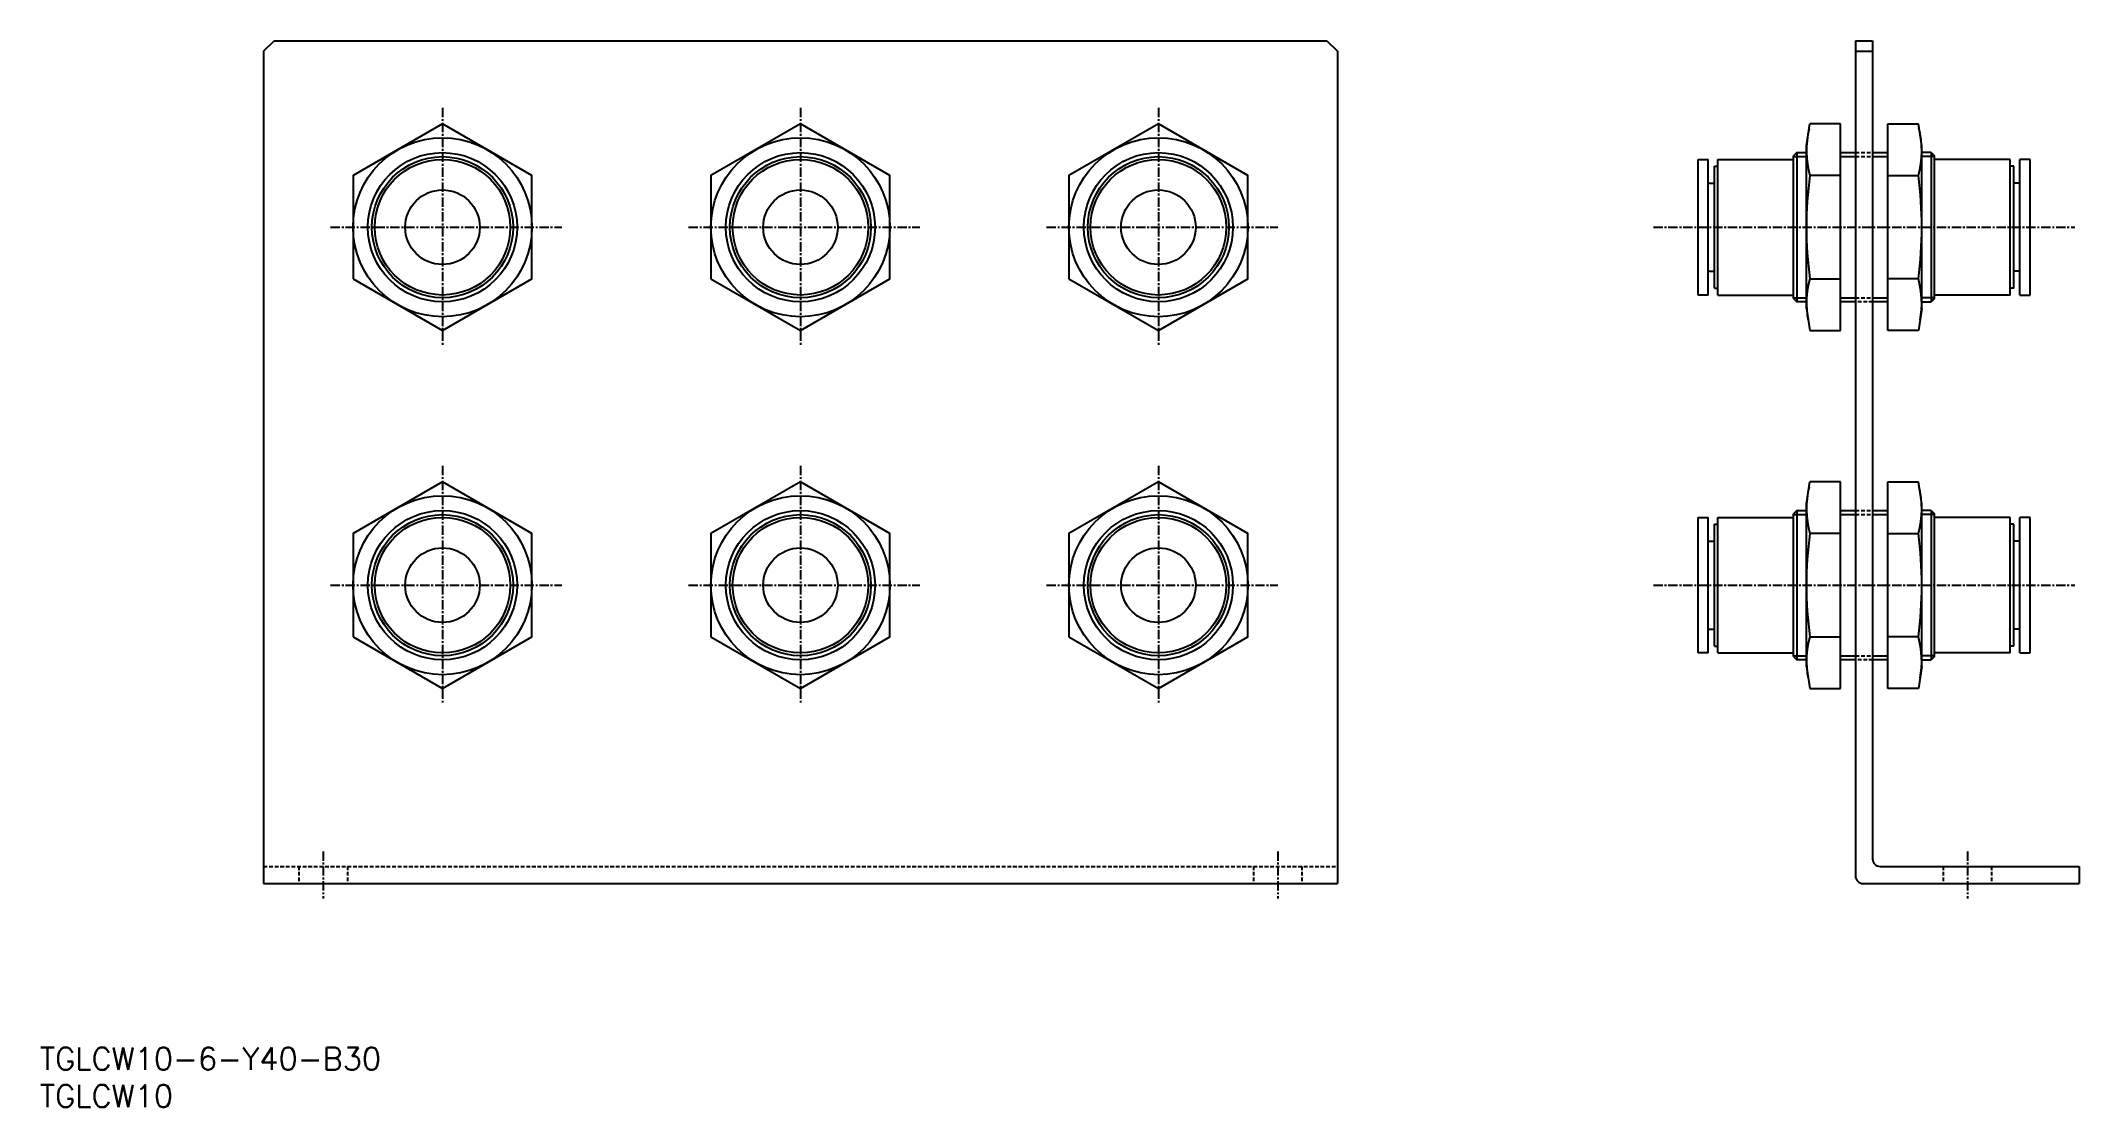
# Model space of a CAD drawing. Extents: x 0 to 273, y 0 to 143.
import ezdxf

# ---------------------------------------------------------------- set-up
doc = ezdxf.new("R2010")
doc.units = 0
doc.linetypes.add('CENTER', pattern=[2, 1.25, -0.25, 0.25, -0.25])
doc.linetypes.add('DASHED', pattern=[0.75, 0.5, -0.25])
doc.layers.get('0').update_dxf_attribs({"linetype": 'CONTINUOUS'})
doc.layers.add('CENTER', color=1, linetype='CENTER')
doc.styles.get("Standard").update_dxf_attribs({"font": 'txt.shx'})

# ---------------------------------------------------------------- blocks, each defined once
blk = doc.blocks.new('*U18')
at = {"color": 7, "linetype": 'CONTINUOUS'}
blk.add_text('TGLCW10', height=3, dxfattribs=at).set_placement((0, 0))
blk = doc.blocks.new('*U19')
at = {"color": 7, "linetype": 'CONTINUOUS'}
blk.add_text('TGLCW10-6-Y40-B30', height=3, dxfattribs=at).set_placement((0, 5))

msp = doc.modelspace()

# ---------------------------------------------------------------- linework, layer by layer
at = {"color": 7, "linetype": 'CONTINUOUS'}
for p, q in [((30, 141.59), (31.41, 143)), ((31.41, 143), (172.59, 143)), ((172.59, 143), (174, 141.59)), ((243.48, 143), (245.78, 143)), ((243.48, 143), (243.48, 31)), ((245.78, 143), (245.78, 33.3)), ((30, 141.59), (30, 30)), ((174, 141.59), (174, 30)), ((243.48, 141.59), (245.78, 141.59)), ((236.9, 128.91), (237.36, 131.86)), ((241.45, 131.86), (237.36, 131.86)), ((241.45, 104.14), (241.45, 131.86)), ((247.81, 131.86), (251.91, 131.86)), ((247.81, 104.14), (247.81, 131.86)), ((252.36, 128.91), (251.91, 131.86)), ((236.9, 107.09), (236.9, 128.91)), ((252.36, 107.09), (252.36, 128.91)), ((222.38, 127.09), (223.74, 127.09)), ((222.38, 108.91), (222.38, 127.09)), ((223.74, 108.91), (223.74, 127.09)), ((224.56, 126.18), (225.02, 126.18)), ((224.56, 109.82), (224.56, 126.18)), ((225.02, 127.09), (235.18, 127.09)), ((225.02, 108.91), (225.02, 127.09)), ((235.63, 128), (235.18, 127.55)), ((235.18, 108.45), (235.18, 127.55)), ((235.63, 128), (235.63, 108)), ((235.63, 128), (236.9, 128)), ((241.45, 128), (243.48, 128)), ((245.78, 128), (247.81, 128)), ((253.63, 128), (252.36, 128)), ((253.63, 128), (254.09, 127.55)), ((253.63, 128), (253.63, 108)), ((254.09, 108.45), (254.09, 127.55)), ((264.24, 127.09), (254.09, 127.09)), ((264.24, 108.91), (264.24, 127.09)), ((264.7, 126.18), (264.24, 126.18)), ((264.7, 109.82), (264.7, 126.18)), ((266.88, 127.09), (265.52, 127.09)), ((265.52, 108.91), (265.52, 127.09)), ((266.88, 108.91), (266.88, 127.09)), ((223.74, 123.91), (224.56, 123.91)), ((241.45, 124.93), (237.36, 124.93)), ((247.81, 124.93), (251.91, 124.93)), ((265.52, 123.91), (264.7, 123.91)), ((223.74, 112.09), (224.56, 112.09)), ((265.52, 112.09), (264.7, 112.09)), ((224.56, 109.82), (225.02, 109.82)), ((237.36, 111.07), (241.45, 111.07)), ((251.91, 111.07), (247.81, 111.07)), ((264.7, 109.82), (264.24, 109.82)), ((223.74, 108.91), (222.38, 108.91)), ((225.02, 108.91), (235.18, 108.91)), ((235.18, 108.45), (235.63, 108)), ((236.9, 108), (235.63, 108)), ((236.9, 107.09), (237.36, 104.14)), ((243.48, 108), (241.45, 108)), ((247.81, 108), (245.78, 108)), ((252.36, 107.09), (251.91, 104.14)), ((252.36, 108), (253.63, 108)), ((254.09, 108.45), (253.63, 108)), ((264.24, 108.91), (254.09, 108.91)), ((265.52, 108.91), (266.88, 108.91)), ((237.36, 104.14), (241.45, 104.14)), ((251.91, 104.14), (247.81, 104.14)), ((236.9, 80.91), (237.36, 83.86)), ((241.45, 83.86), (237.36, 83.86)), ((241.45, 56.14), (241.45, 83.86)), ((247.81, 83.86), (251.91, 83.86)), ((247.81, 56.14), (247.81, 83.86)), ((252.36, 80.91), (251.91, 83.86)), ((235.63, 80), (235.18, 79.55)), ((235.18, 60.45), (235.18, 79.55)), ((235.63, 80), (235.63, 60)), ((235.63, 80), (236.9, 80)), ((236.9, 59.09), (236.9, 80.91)), ((241.45, 80), (243.48, 80)), ((245.78, 80), (247.81, 80)), ((252.36, 59.09), (252.36, 80.91)), ((253.63, 80), (252.36, 80)), ((253.63, 80), (254.09, 79.55)), ((253.63, 80), (253.63, 60)), ((254.09, 60.45), (254.09, 79.55)), ((222.38, 79.09), (223.74, 79.09)), ((222.38, 60.91), (222.38, 79.09)), ((223.74, 60.91), (223.74, 79.09)), ((224.56, 78.18), (225.02, 78.18)), ((224.56, 61.82), (224.56, 78.18)), ((225.02, 79.09), (235.18, 79.09)), ((225.02, 60.91), (225.02, 79.09)), ((241.45, 76.93), (237.36, 76.93)), ((247.81, 76.93), (251.91, 76.93)), ((264.24, 79.09), (254.09, 79.09)), ((264.24, 60.91), (264.24, 79.09)), ((264.7, 78.18), (264.24, 78.18)), ((264.7, 61.82), (264.7, 78.18)), ((266.88, 79.09), (265.52, 79.09)), ((265.52, 60.91), (265.52, 79.09)), ((266.88, 60.91), (266.88, 79.09)), ((223.74, 75.91), (224.56, 75.91)), ((265.52, 75.91), (264.7, 75.91)), ((223.74, 64.09), (224.56, 64.09)), ((237.36, 63.07), (241.45, 63.07)), ((251.91, 63.07), (247.81, 63.07)), ((265.52, 64.09), (264.7, 64.09)), ((223.74, 60.91), (222.38, 60.91)), ((224.56, 61.82), (225.02, 61.82)), ((225.02, 60.91), (235.18, 60.91)), ((235.18, 60.45), (235.63, 60)), ((254.09, 60.45), (253.63, 60)), ((264.24, 60.91), (254.09, 60.91)), ((264.7, 61.82), (264.24, 61.82)), ((265.52, 60.91), (266.88, 60.91)), ((236.9, 60), (235.63, 60)), ((236.9, 59.09), (237.36, 56.14)), ((243.48, 60), (241.45, 60)), ((247.81, 60), (245.78, 60)), ((252.36, 59.09), (251.91, 56.14)), ((252.36, 60), (253.63, 60)), ((237.36, 56.14), (241.45, 56.14)), ((251.91, 56.14), (247.81, 56.14)), ((246.78, 32.3), (273.48, 32.3)), ((273.48, 32.3), (273.48, 30)), ((30, 30), (174, 30)), ((244.48, 30), (273.48, 30))]:
    msp.add_line(p, q, dxfattribs=at)
at = {"color": 3, "linetype": 'CONTINUOUS'}
for p, q in [((235.18, 127.46), (236.9, 127.46)), ((241.45, 127.46), (243.48, 127.46)), ((245.78, 127.46), (247.81, 127.46)), ((254.09, 127.46), (252.36, 127.46)), ((235.18, 108.54), (236.9, 108.54)), ((241.45, 108.54), (243.48, 108.54)), ((245.78, 108.54), (247.81, 108.54)), ((254.09, 108.54), (252.36, 108.54)), ((235.18, 79.46), (236.9, 79.46)), ((241.45, 79.46), (243.48, 79.46)), ((245.78, 79.46), (247.81, 79.46)), ((254.09, 79.46), (252.36, 79.46)), ((235.18, 60.54), (236.9, 60.54)), ((241.45, 60.54), (243.48, 60.54)), ((245.78, 60.54), (247.81, 60.54)), ((254.09, 60.54), (252.36, 60.54))]:
    msp.add_line(p, q, dxfattribs=at)
at = {"color": 3, "linetype": 'DASHED'}
for p, q in [((243.48, 128), (245.78, 128)), ((243.48, 127.46), (245.78, 127.46)), ((243.48, 108.54), (245.78, 108.54)), ((245.78, 108), (243.48, 108)), ((243.48, 80), (245.78, 80)), ((243.48, 79.46), (245.78, 79.46)), ((243.48, 60.54), (245.78, 60.54)), ((245.78, 60), (243.48, 60)), ((30, 32.3), (174, 32.3)), ((34.75, 32.3), (34.75, 30)), ((41.25, 32.3), (41.25, 30)), ((162.75, 32.3), (162.75, 30)), ((169.25, 32.3), (169.25, 30)), ((255.23, 32.3), (255.23, 30)), ((261.73, 32.3), (261.73, 30))]:
    msp.add_line(p, q, dxfattribs=at)
at = {"color": 7, "linetype": 'CONTINUOUS'}
for points in [[(42, 111.07), (54, 104.14), (66, 111.07), (66, 124.93), (54, 131.86), (42, 124.93)], [(90, 111.07), (102, 104.14), (114, 111.07), (114, 124.93), (102, 131.86), (90, 124.93)], [(138, 111.07), (150, 104.14), (162, 111.07), (162, 124.93), (150, 131.86), (138, 124.93)], [(42, 63.07), (54, 56.14), (66, 63.07), (66, 76.93), (54, 83.86), (42, 76.93)], [(90, 63.07), (102, 56.14), (114, 63.07), (114, 76.93), (102, 83.86), (90, 76.93)], [(138, 63.07), (150, 56.14), (162, 63.07), (162, 76.93), (150, 83.86), (138, 76.93)]]:
    msp.add_lwpolyline(points, close=True, dxfattribs=at)
for centre, radius in [((54, 118), 12), ((102, 118), 12), ((150, 118), 12), ((54, 118), 10), ((54, 118), 9.09), ((102, 118), 10), ((102, 118), 9.09), ((150, 118), 10), ((150, 118), 9.09), ((54, 118), 5), ((102, 118), 5), ((150, 118), 5), ((54, 70), 12), ((54, 70), 10), ((102, 70), 12), ((102, 70), 10), ((150, 70), 12), ((150, 70), 10), ((54, 70), 9.09), ((102, 70), 9.09), ((150, 70), 9.09), ((54, 70), 5), ((102, 70), 5), ((150, 70), 5)]:
    msp.add_circle(centre, radius, dxfattribs=at)
at = {"color": 3, "linetype": 'CONTINUOUS'}
for centre in [(54, 118), (102, 118), (150, 118), (54, 70), (102, 70), (150, 70)]:
    msp.add_circle(centre, 9.46, dxfattribs=at)
at = {"color": 7, "linetype": 'CONTINUOUS'}
for centre, radius, start, end in [((241.17, 128.71), 11.19, 16.3429, 16.3429), ((248.1, 128.71), 11.19, 163.6571, 163.6571), ((239.6, 128.29), 12.76, 344.7342, 13.8529), ((249.46, 128.26), 12.55, 166.4777, 195.3866), ((290.2, 118), 53.3, 172.5312, 187.4688), ((199.06, 118), 53.3, 352.5312, 7.4688), ((241.17, 107.29), 11.19, 343.6571, 343.6571), ((248.1, 107.29), 11.19, 196.3429, 196.3429), ((247.99, 107.89), 11.1, 163.3425, 192.2529), ((240.74, 107.87), 11.62, 348.5857, 15.9835), ((241.17, 80.71), 11.19, 16.3429, 16.3429), ((248.1, 80.71), 11.19, 163.6571, 163.6571), ((249.46, 80.26), 12.55, 166.4777, 195.3866), ((239.6, 80.29), 12.76, 344.7342, 13.8529), ((290.2, 70), 53.3, 172.5312, 187.4688), ((199.06, 70), 53.3, 352.5312, 7.4688), ((241.17, 59.29), 11.19, 343.6571, 343.6571), ((248.1, 59.29), 11.19, 196.3429, 196.3429), ((247.99, 59.89), 11.1, 163.3425, 192.2529), ((240.74, 59.87), 11.62, 348.5857, 15.9835), ((246.78, 33.3), 1, 180, 270), ((244.48, 31), 1, 180, 270)]:
    msp.add_arc(centre, radius, start, end, dxfattribs=at)
at = {"layer": 'CENTER', "color": 1, "linetype": 'CENTER'}
for p, q in [((54, 134), (54, 102)), ((102, 134), (102, 102)), ((150, 134), (150, 102)), ((39, 118), (70, 118)), ((87, 118), (118, 118)), ((135, 118), (166, 118)), ((216.38, 118), (272.88, 118)), ((54, 86), (54, 54)), ((102, 86), (102, 54)), ((150, 86), (150, 54)), ((39, 70), (70, 70)), ((87, 70), (118, 70)), ((135, 70), (166, 70)), ((216.38, 70), (272.88, 70)), ((38, 34.3), (38, 28)), ((166, 34.3), (166, 28)), ((258.48, 34.3), (258.48, 28))]:
    msp.add_line(p, q, dxfattribs=at)

# ---------------------------------------------------------------- block references
at = {"color": 7, "linetype": 'CONTINUOUS'}
for name in ['*U19', '*U18']:
    msp.add_blockref(name, (0, 0), dxfattribs=at)

doc.saveas('drawing.dxf')
